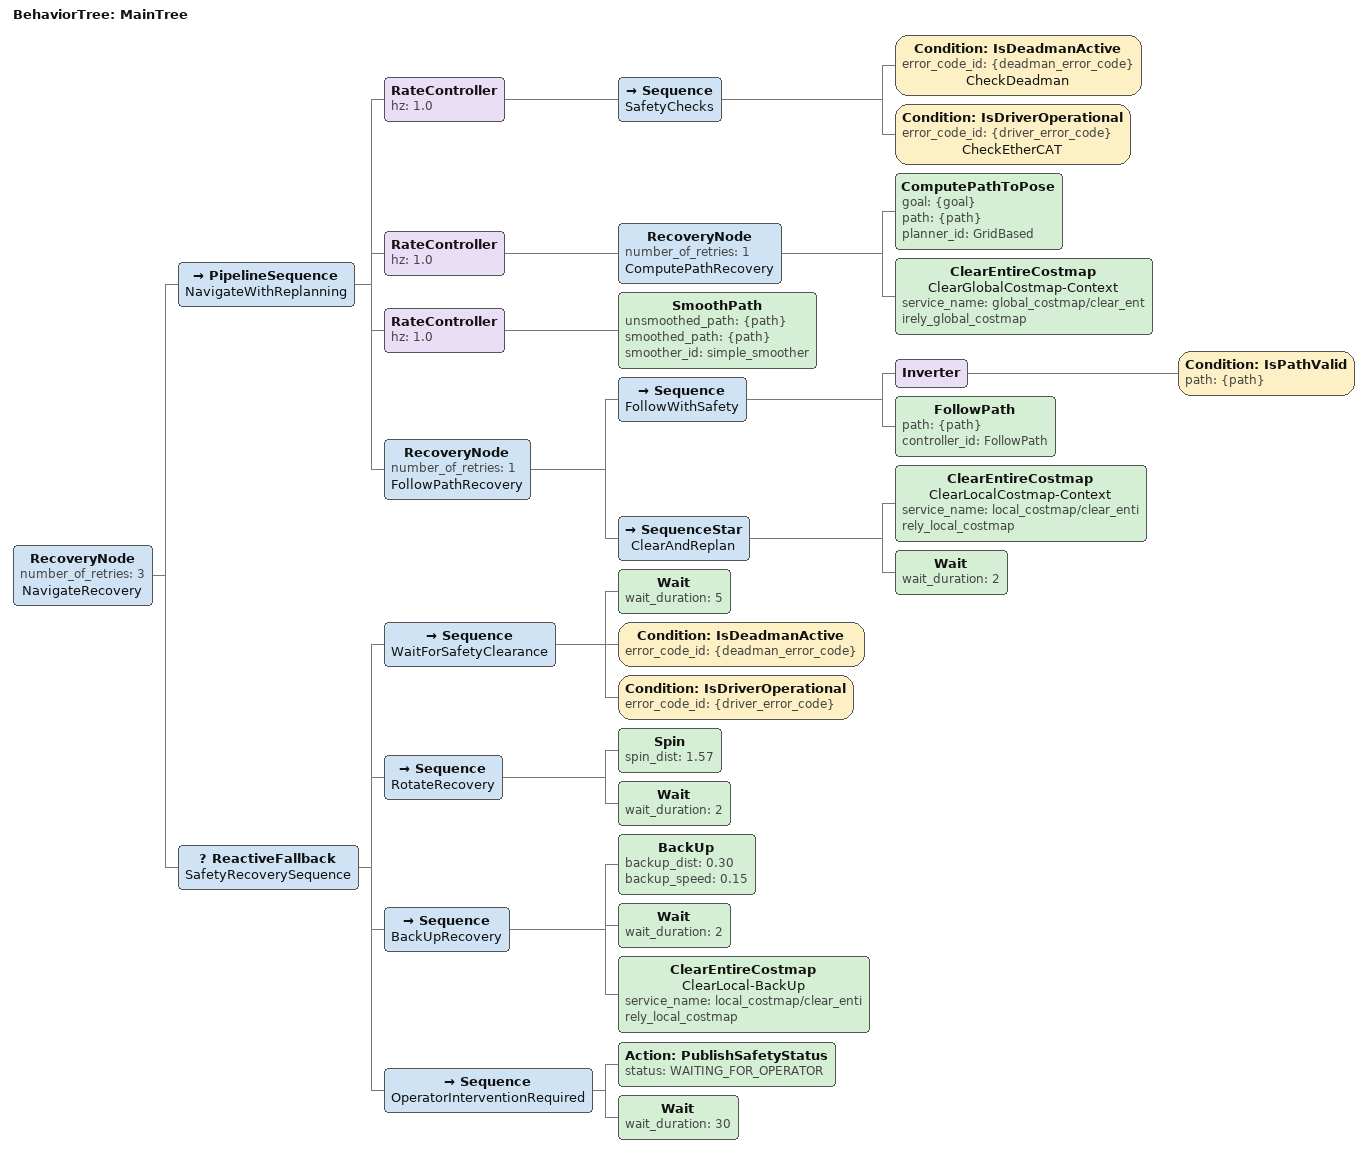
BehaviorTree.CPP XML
<root main_tree_to_execute="MainTree">
  <BehaviorTree ID="MainTree">
    <RecoveryNode number_of_retries="3" name="NavigateRecovery">

      <!-- MAIN NAVIGATION PIPELINE -->
      <PipelineSequence name="NavigateWithReplanning">

        <!-- 1. SAFETY PRE-CHECK -->
        <RateController hz="1.0">
          <Sequence name="SafetyChecks">
            <Condition ID="IsDeadmanActive"
                      error_code_id="{deadman_error_code}"
                      name="CheckDeadman"/>
            <Condition ID="IsDriverOperational"
                      error_code_id="{driver_error_code}"
                      name="CheckEtherCAT"/>
          </Sequence>
        </RateController>

        <!-- 2. COMPUTE PATH -->
        <RateController hz="1.0">
          <RecoveryNode number_of_retries="1" name="ComputePathRecovery">
            <ComputePathToPose goal="{goal}" path="{path}" planner_id="GridBased"/>
            <ClearEntireCostmap name="ClearGlobalCostmap-Context" service_name="global_costmap/clear_entirely_global_costmap"/>
          </RecoveryNode>
        </RateController>

        <!-- 3. SMOOTH PATH (optional) -->
        <RateController hz="1.0">
          <SmoothPath unsmoothed_path="{path}" smoothed_path="{path}" smoother_id="simple_smoother"/>
        </RateController>

        <!-- 4. FOLLOW PATH WITH COLLISION MONITORING -->
        <RecoveryNode number_of_retries="1" name="FollowPathRecovery">
          <Sequence name="FollowWithSafety">
            <!-- Path validity check -->
            <Inverter>
              <Condition ID="IsPathValid" path="{path}"/>
            </Inverter>

            <!-- Execute path following -->
            <FollowPath path="{path}" controller_id="FollowPath"/>
          </Sequence>

          <!-- Recovery: Clear local costmap and replan -->
          <SequenceStar name="ClearAndReplan">
            <ClearEntireCostmap name="ClearLocalCostmap-Context" service_name="local_costmap/clear_entirely_local_costmap"/>
            <Wait wait_duration="2"/>  <!-- Safety delay -->
          </SequenceStar>
        </RecoveryNode>

      </PipelineSequence>

      <!-- RECOVERY BEHAVIORS (executed on failure) -->
      <ReactiveFallback name="SafetyRecoverySequence">

        <!-- Recovery 1: Wait for safety clearance (deadman, driver OK) -->
        <Sequence name="WaitForSafetyClearance">
          <Wait wait_duration="5"/>
          <Condition ID="IsDeadmanActive" error_code_id="{deadman_error_code}"/>
          <Condition ID="IsDriverOperational" error_code_id="{driver_error_code}"/>
        </Sequence>

        <!-- Recovery 2: Rotate in place to clear costmap -->
        <Sequence name="RotateRecovery">
          <Spin spin_dist="1.57"/>  <!-- 90 degrees -->
          <Wait wait_duration="2"/>
        </Sequence>

        <!-- Recovery 3: Back up to escape local minimum -->
        <Sequence name="BackUpRecovery">
          <BackUp backup_dist="0.30" backup_speed="0.15"/>  <!-- 30cm slow reverse -->
          <Wait wait_duration="2"/>
          <ClearEntireCostmap name="ClearLocal-BackUp" service_name="local_costmap/clear_entirely_local_costmap"/>
        </Sequence>

        <!-- Recovery 4: AGV-specific wait (operator intervention required) -->
        <Sequence name="OperatorInterventionRequired">
          <Action ID="PublishSafetyStatus" status="WAITING_FOR_OPERATOR"/>
          <Wait wait_duration="30"/>  <!-- 30s wait for operator -->
        </Sequence>

      </ReactiveFallback>

    </RecoveryNode>
  </BehaviorTree>

  <!-- CUSTOM CONDITION NODES (to be implemented as BT plugins if needed) -->

</root>
